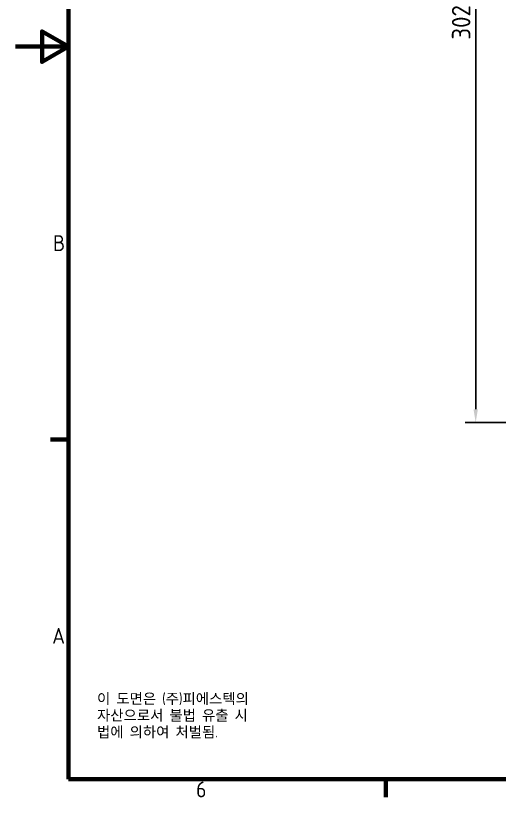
# Model space of a CAD drawing. Header units: millimetres. Extents: x 0 to 840, y 0 to 594.
# Drawn here: x 0 to 183, y 13.1 to 308.7 of the extents above; entities that cross this region are included whole.
import ezdxf

# ---------------------------------------------------------------- set-up
doc = ezdxf.new("R2010")
doc.units = ezdxf.units.MM
doc.header["$LTSCALE"] = 2
doc.layers.get('0').update_dxf_attribs({"color": 3, "lineweight": 25})
for name, color, linetype, lineweight in [('경계(ISO)', 7, 'Continuous', 70), ('기호(ISO)', 5, 'Continuous', 25), ('치수(ISO)', 7, 'Continuous', 25)]:
    doc.layers.add(name, color=color, linetype=linetype, lineweight=lineweight)
doc.styles.add('문자 텍스트_M2B', font='isocp.shx')
doc.styles.add('문자 텍스트_PSTEK_POSCO', font='isocp.shx')
doc.styles.add('치수 텍스트_PSTEK_POSCO', font='isocp.shx')
doc.dimstyles.new('치수_PSTEK_POSCO', dxfattribs={"dimscale": 2, "dimtxt": 3.5, "dimasz": 2.5, "dimexe": 2, "dimexo": 2.5, "dimgap": 1, "dimtad": 1, "dimrnd": 1e-08, "dimdsep": 46, "dimtxsty": '치수 텍스트_PSTEK_POSCO', "dimcen": 0.09, "dimdle": 10, "dimclrd": 7, "dimclre": 7, "dimclrt": 2, "dimadec": 1, "dimazin": 2, "dimtfac": 1, "dimtmove": 0, "dimatfit": 3, "dimfxl": 0, "dimtolj": 1, "dimlwd": -1, "dimlwe": -1, "dimarcsym": 0})

# ---------------------------------------------------------------- blocks, each defined once
blk = doc.blocks.new('경계 Default Border')
at = {"layer": '경계(ISO)'}
for p, q in [((10, 74.25000190734863), (6.599999666213989, 74.25000190734863)), ((70, 10), (70, 6.599999666213989))]:
    blk.add_line(p, q, dxfattribs=at)
at = {"layer": '경계(ISO)', "flags": 128}
for points in [[(10, 10), (10, 287.0000076293945), (410, 287.0000076293945), (410, 10), (10, 10)], [(0, 148.5000038146973), (10, 148.5000038146973), (5, 151.3867473602295), (5, 145.6132507324219), (10, 148.5000038146973)]]:
    blk.add_lwpolyline(points, dxfattribs=at)
at = {"layer": '경계(ISO)', "color": 2, "char_height": 3.00000011920929, "attachment_point": 7, "style": '문자 텍스트_M2B'}
for s, insert in [('B', (7.078270083685684, 109.8463944559917)), ('A', (6.914400698149937, 35.61784856929444)), ('6', (34.14453946055966, 6.57139439638704))]:
    blk.add_mtext(s, dxfattribs=dict(at, insert=insert))
blk = doc.blocks.new('*D24')
at = {"layer": 'Defpoints', "color": 0, "transparency": 16777216}
for p in [(237.6032254557171, 456.9066831732377), (174.0450247084506, 154.9066831732377), (237.6032254557171, 154.9066831732377)]:
    blk.add_point(p, dxfattribs=at)
at = {"layer": '치수(ISO)', "color": 7, "transparency": 16777216}
for p, q in [((232.6032254557171, 456.9066831732377), (170.0450247084507, 456.9066831732377)), ((174.0450247084507, 451.9066831732377), (174.0450247084506, 159.9066831732377)), ((232.6032254557171, 154.9066831732377), (170.0450247084506, 154.9066831732377))]:
    blk.add_line(p, q, dxfattribs=at)
for points in [[(173.2116913751173, 451.9066831732377), (174.878358041784, 451.9066831732377), (174.0450247084507, 456.9066831732377)], [(173.2116913751173, 159.9066831732377), (174.8783580417839, 159.9066831732377), (174.0450247084506, 154.9066831732377)]]:
    blk.add_solid(points, dxfattribs=at)
at = {"layer": '치수(ISO)', "color": 2, "transparency": 16777216, "insert": (168.5443357320727, 299.6464764803244), "char_height": 7, "attachment_point": 4, "rotation": 90, "style": '치수 텍스트_PSTEK_POSCO'}
blk.add_mtext('\\A1;302', dxfattribs=at)

msp = doc.modelspace()

# ---------------------------------------------------------------- block references
at = {"xscale": 2, "yscale": 2, "zscale": 2}
msp.add_blockref('경계 Default Border', (0, 0), dxfattribs=at)

# ---------------------------------------------------------------- texts
at = {"layer": '기호(ISO)', "color": 7, "insert": (30.78925080976877, 52.45654487984861), "char_height": 4.000000059604645, "width": 102.480276521085, "attachment_point": 1, "line_spacing_factor": 0.9442214369773865, "style": '문자 텍스트_PSTEK_POSCO'}
msp.add_mtext('{이 도면은 (주)피에스텍의\\P자산으로서 불법 유출 시 \\P법에 의하여 처벌됨.}', dxfattribs=at)

# ---------------------------------------------------------------- dimensions: what is measured, and where the dimension line sits
at = {"layer": '치수(ISO)', "color": 7}
dim = msp.add_linear_dim(base=(174.0450247084506, 154.9066831732377), p1=(237.6032254557171, 456.9066831732377), p2=(237.6032254557171, 154.9066831732377), angle=90, dimstyle='치수_PSTEK_POSCO', override={"dimdec": 2, "dimtp": 0, "dimtm": -0, "dimtdec": 2, "dimtofl": 0, "dimatfit": 1}, dxfattribs=at)
dim.commit()
dim.dimension.update_dxf_attribs({"geometry": '*D24', "text_midpoint": (174.0450247084506, 306.1566831732378), "dimtype": 160})

doc.saveas('drawing.dxf')
